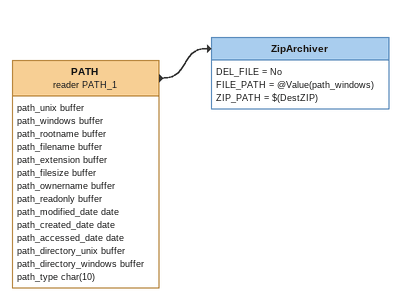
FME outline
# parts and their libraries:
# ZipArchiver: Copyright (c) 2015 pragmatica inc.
PATH (reader PATH_1)
    attributes: path_unix buffer, path_windows buffer, path_rootname buffer, path_filename buffer, path_extension buffer, path_filesize buffer, path_ownername buffer, path_readonly buffer, path_modified_date date, path_created_date date, path_accessed_date date, path_directory_unix buffer, path_directory_windows buffer, path_type char(10)
    -> ZipArchiver
ZipArchiver
    DEL_FILE = No
    FILE_PATH = @Value(path_windows)
    ZIP_PATH = $(DestZIP)
